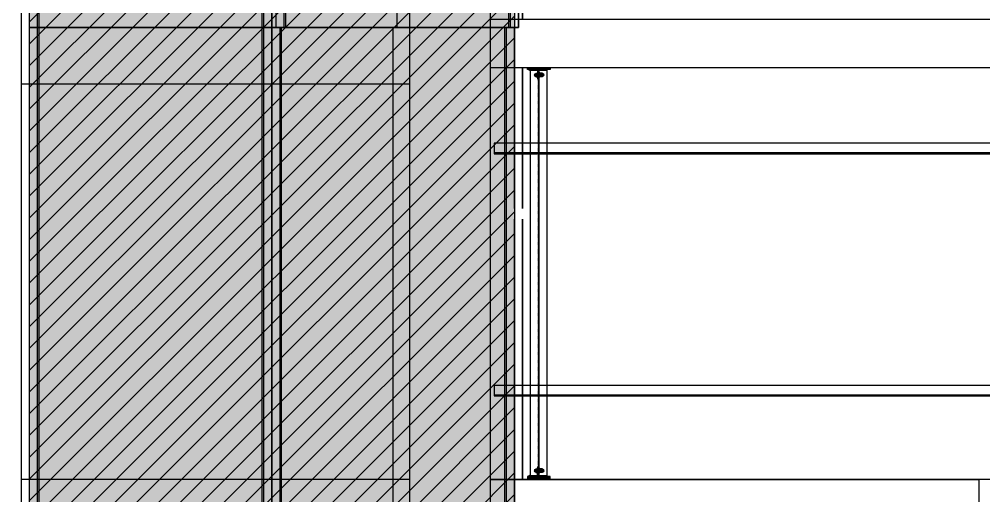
# Model space of a CAD drawing. Header units: millimetres. Extents: x 2519235 to 7246330, y 25937 to 201821.
# Drawn here: x 2631741 to 2637706, y 111390 to 114340 of the extents above; entities that cross this region are included whole.
import ezdxf

# ---------------------------------------------------------------- set-up
doc = ezdxf.new("R2010")
doc.units = ezdxf.units.MM
doc.set_wipeout_variables(frame=1)
for name, pattern in [('ACM_Grid2', [9, 6, -1, 1, -1]), ('HIDDEN', [0.375, 0.25, -0.125]), ('HIDDEN2', [4.7625, 3.175, -1.5875])]:
    doc.linetypes.add(name, pattern=pattern)
for name, color, linetype in [('000 - 0_HIDE_OBJ_FRAMING_DEF_SUB_1', 7, 'Continuous'), ('000 - CONCRETE_COL_HATCH_', 7, 'Continuous'), ('000 - CONCRETE_COL_WIPEOUT_', 7, 'Continuous'), ('000 - CONCRETE_PRECAST_CUT_COLOR_3', 7, 'Continuous'), ('000 - CONCRETE_PRECAST_HATCH_', 7, 'Continuous'), ('_[-125x65x6x8', 7, 'Continuous'), ('_PL-02', 7, 'Continuous'), ('_PLATE-SC', 7, 'Continuous'), ('_SC -100x100x6x8', 7, 'Continuous'), ('_Wall-PRECAST-E1', 7, 'HIDDEN'), ('_งานโครงสร้าง', 7, 'Continuous'), ('A-GLAZ-CURT', 7, 'Continuous'), ('G-ANNO-HATCH-G251', 7, 'Continuous')]:
    doc.layers.add(name, color=color, linetype=linetype)
doc.layers.add('ACM_Line_Grid Line _Existing__Lw2_', color=7, linetype='ACM_Grid2', lineweight=9)

# ---------------------------------------------------------------- blocks, each defined once
blk = doc.blocks.new('DPA_Curved type B - Curved Type B-V85-ENTRANCE 1 - ELEVATION 1')
at = {"layer": '000 - 0_HIDE_OBJ_FRAMING_DEF_SUB_1', "color": 7}
for p, q in [((2989542.7, 114290), (2989592.7, 114290)), ((2989542.7, 111290), (2989542.7, 114290)), ((2989592.7, 114290), (2989602.7, 114290)), ((2989592.7, 111290), (2989592.7, 114290)), ((2989592.7, 111290), (2989592.7, 114290)), ((2989602.7, 114290), (2990292.7, 114290)), ((2989602.7, 111290), (2989602.7, 114290)), ((2990292.7, 114290), (2990982.7, 114290)), ((2990292.7, 111290), (2990292.7, 114290)), ((2991042.7, 114290), (2990892.7, 114290)), ((2990982.7, 114290), (2990992.7, 114290)), ((2990982.7, 111290), (2990982.7, 114290)), ((2990992.7, 114290), (2991042.7, 114290)), ((2990992.7, 111290), (2990992.7, 114290)), ((2990992.7, 111290), (2990992.7, 114290)), ((2991042.7, 114290), (2991042.7, 111290)), ((2991042.7, 113167.4), (2991042.7, 114290)), ((2989542.7, 113940), (2989542.7, 113617.4)), ((2989542.7, 113552.4), (2989542.7, 111587.4)), ((2991042.7, 111290), (2991042.7, 113102.4)), ((2989542.7, 111522.4), (2989542.7, 111290)), ((2989542.7, 111290), (2990392.7, 111290)), ((2989592.7, 111290), (2989542.7, 111290)), ((2989602.7, 111290), (2989592.7, 111290)), ((2990292.7, 111290), (2989602.7, 111290)), ((2990982.7, 111290), (2990292.7, 111290)), ((2990892.7, 111290), (2991042.7, 111290)), ((2990992.7, 111290), (2990982.7, 111290)), ((2991042.7, 111290), (2990992.7, 111290))]:
    blk.add_line(p, q, dxfattribs=at)
blk = doc.blocks.new('DPA_Curved type A_Corner 2 - Curved Type A_corner 2-V86-ENTRANCE 1 - ELEVATION 1')
at = {"layer": '000 - 0_HIDE_OBJ_FRAMING_DEF_SUB_1', "color": 7}
for p, q in [((2988042.7, 114290), (2988092.7, 114290)), ((2988042.7, 111290), (2988042.7, 114290)), ((2988092.7, 114290), (2988102.7, 114290)), ((2988092.7, 111290), (2988092.7, 114290)), ((2988092.7, 111290), (2988092.7, 114290)), ((2988102.7, 114290), (2989482.7, 114290)), ((2988102.7, 111290), (2988102.7, 114290)), ((2989482.7, 114290), (2989492.7, 114290)), ((2989482.7, 111290), (2989482.7, 114290)), ((2989492.7, 114290), (2989542.7, 114290)), ((2989492.7, 111290), (2989492.7, 114290)), ((2989492.7, 111290), (2989492.7, 114290)), ((2989542.7, 114290), (2989542.7, 111290)), ((2988042.7, 113617.4), (2988042.7, 113940)), ((2989542.7, 113617.4), (2989542.7, 113940)), ((2988042.7, 111587.4), (2988042.7, 113552.4)), ((2989542.7, 111587.4), (2989542.7, 113552.4)), ((2988042.7, 111290), (2988042.7, 111522.4)), ((2989542.7, 111290), (2989542.7, 111522.4)), ((2988092.7, 111290), (2988042.7, 111290)), ((2988042.7, 111290), (2989542.7, 111290)), ((2988102.7, 111290), (2988092.7, 111290)), ((2989482.7, 111290), (2988102.7, 111290)), ((2989492.7, 111290), (2989482.7, 111290)), ((2989542.7, 111290), (2989492.7, 111290))]:
    blk.add_line(p, q, dxfattribs=at)
blk = doc.blocks.new('DPA_Curved type B - Curved Type B-31237769-ENTRANCE 1 - ELEVATION 1')
at = {"layer": '000 - 0_HIDE_OBJ_FRAMING_DEF_SUB_1', "color": 7}
for p, q in [((2989542.7, 117040), (2989592.7, 117040)), ((2991042.7, 117040), (2989542.7, 117040)), ((2989542.7, 117040), (2989542.7, 115467.4)), ((2989542.7, 114290), (2989542.7, 117040)), ((2989592.7, 117040), (2989602.7, 117040)), ((2989592.7, 114290), (2989592.7, 117040)), ((2989592.7, 114290), (2989592.7, 117040)), ((2989602.7, 117040), (2990292.7, 117040)), ((2989602.7, 114290), (2989602.7, 117040)), ((2990292.7, 117040), (2990982.7, 117040)), ((2990292.7, 114290), (2990292.7, 117040)), ((2990982.7, 117040), (2990992.7, 117040)), ((2990982.7, 114290), (2990982.7, 117040)), ((2990992.7, 117040), (2991042.7, 117040)), ((2990992.7, 114290), (2990992.7, 117040)), ((2990992.7, 114290), (2990992.7, 117040)), ((2991042.7, 117040), (2991042.7, 114290)), ((2991042.7, 114290), (2991042.7, 117040)), ((2989542.7, 115402.4), (2989542.7, 114690)), ((2989592.7, 114290), (2989542.7, 114290)), ((2989602.7, 114290), (2989592.7, 114290)), ((2990292.7, 114290), (2989602.7, 114290)), ((2990982.7, 114290), (2990292.7, 114290)), ((2990892.7, 114290), (2991042.7, 114290)), ((2990992.7, 114290), (2990982.7, 114290)), ((2991042.7, 114290), (2990992.7, 114290))]:
    blk.add_line(p, q, dxfattribs=at)
blk = doc.blocks.new('DPA_Curved type A_Corner 2 - Curved Type A_corner 2-31216940-ENTRANCE 1 - ELEVATION 1')
at = {"layer": '000 - 0_HIDE_OBJ_FRAMING_DEF_SUB_1', "color": 7}
for p, q in [((2989542.7, 117040), (2988042.7, 117040)), ((2988042.7, 117040), (2988092.7, 117040)), ((2988042.7, 115467.4), (2988042.7, 117040)), ((2988042.7, 114290), (2988042.7, 117040)), ((2988092.7, 117040), (2988102.7, 117040)), ((2988092.7, 114290), (2988092.7, 117040)), ((2988092.7, 114290), (2988092.7, 117040)), ((2988102.7, 117040), (2989482.7, 117040)), ((2988102.7, 114290), (2988102.7, 117040)), ((2989482.7, 117040), (2989492.7, 117040)), ((2989482.7, 114290), (2989482.7, 117040)), ((2989492.7, 117040), (2989542.7, 117040)), ((2989492.7, 114290), (2989492.7, 117040)), ((2989492.7, 114290), (2989492.7, 117040)), ((2989542.7, 117040), (2989542.7, 114290)), ((2989542.7, 115467.4), (2989542.7, 117040)), ((2988042.7, 114690), (2988042.7, 115402.4)), ((2989542.7, 114690), (2989542.7, 115402.4)), ((2988092.7, 114290), (2988042.7, 114290)), ((2988102.7, 114290), (2988092.7, 114290)), ((2989482.7, 114290), (2988102.7, 114290)), ((2989492.7, 114290), (2989482.7, 114290)), ((2989542.7, 114290), (2989492.7, 114290))]:
    blk.add_line(p, q, dxfattribs=at)
blk = doc.blocks.new('DPA_Flat type A - Flat Type A-33903501-ENTRANCE 1 - ELEVATION 1')
at = {"layer": '000 - 0_HIDE_OBJ_FRAMING_DEF_SUB_1', "color": 7}
for p, q in [((2991092.7, 114690), (2991117.7, 114690)), ((2991222.7, 114690), (2991092.7, 114690)), ((2991117.7, 114690), (2991222.7, 114690)), ((2991272.7, 114690), (2991652.3, 114690)), ((2991652.3, 114690), (2991272.7, 114690)), ((2991723.2, 114690), (2991792.7, 114690)), ((2991817.7, 114690), (2991723.2, 114690)), ((2991792.7, 114690), (2991817.7, 114690)), ((2991092.7, 114640), (2991092.7, 114340)), ((2991092.7, 114340), (2991092.7, 114640)), ((2991092.7, 114040), (2991092.7, 113167.4)), ((2991092.7, 113167.4), (2991092.7, 114040)), ((2991092.7, 113102.4), (2991092.7, 113090)), ((2991092.7, 113090), (2991092.7, 113102.4))]:
    blk.add_line(p, q, dxfattribs=at)
blk = doc.blocks.new('DPA_Flat type A - Flat Type A-33903899-ENTRANCE 1 - ELEVATION 1')
at = {"layer": '000 - 0_HIDE_OBJ_FRAMING_DEF_SUB_1', "color": 7}
for p, q in [((2990892.7, 114290), (2990898, 114290)), ((2991092.7, 114040), (2991092.7, 113167.4)), ((2991092.7, 113102.4), (2991092.7, 111490))]:
    blk.add_line(p, q, dxfattribs=at)
blk = doc.blocks.new('DPA_Flat type A - Flat Type A-V56-ENTRANCE 1 - ELEVATION 1')
at = {"layer": '000 - 0_HIDE_OBJ_FRAMING_DEF_SUB_1', "color": 7}
for p, q in [((2990892.7, 114290), (2990898, 114290)), ((2990898, 114290), (2990892.7, 114290)), ((2991092.7, 114040), (2991092.7, 113167.4)), ((2991092.7, 113167.4), (2991092.7, 114040)), ((2991092.7, 113102.4), (2991092.7, 111490)), ((2991092.7, 111490), (2991092.7, 113102.4))]:
    blk.add_line(p, q, dxfattribs=at)
blk = doc.blocks.new('DPA_Flat type A - Flat Type A-V57-ENTRANCE 1 - ELEVATION 1')
at = {"layer": '000 - 0_HIDE_OBJ_FRAMING_DEF_SUB_1', "color": 7}
for p, q in [((2990892.7, 114290), (2990898, 114290)), ((2991092.7, 114040), (2991092.7, 113167.4)), ((2991092.7, 113102.4), (2991092.7, 111490))]:
    blk.add_line(p, q, dxfattribs=at)
blk = doc.blocks.new('DPA_Flat type A - Flat Type A-33903900-ENTRANCE 1 - ELEVATION 1')
at = {"layer": '000 - 0_HIDE_OBJ_FRAMING_DEF_SUB_1', "color": 7}
for p, q in [((2990892.7, 114290), (2990898, 114290)), ((2990898, 114290), (2990892.7, 114290)), ((2991092.7, 114040), (2991092.7, 113167.4)), ((2991092.7, 113167.4), (2991092.7, 114040)), ((2991092.7, 113102.4), (2991092.7, 111490)), ((2991092.7, 111490), (2991092.7, 113102.4))]:
    blk.add_line(p, q, dxfattribs=at)
blk = doc.blocks.new('DPA_Flat type A - Flat Type A-33903415-ENTRANCE 1 - ELEVATION 1')
at = {"layer": '000 - 0_HIDE_OBJ_FRAMING_DEF_SUB_1', "color": 7}
for p, q in [((2991092.7, 113090), (2991092.7, 111490)), ((2991092.7, 111490), (2991092.7, 113090))]:
    blk.add_line(p, q, dxfattribs=at)
blk = doc.blocks.new('W-1-PP17-ENT1_REV02_20260415-155428_PP17_ENT1_EX_ELE1')
at = {"layer": 'A-GLAZ-CURT', "color": 7}
for name, p in [('DPA_Curved type A_Corner 2 - Curved Type A_corner 2-31216940-ENTRANCE 1 - ELEVATION 1', (-3000942.9, 0)), ('DPA_Curved type B - Curved Type B-31237769-ENTRANCE 1 - ELEVATION 1', (-3000917.9, 0)), ('DPA_Flat type A - Flat Type A-33903501-ENTRANCE 1 - ELEVATION 1', (-3000942.9, 0)), ('DPA_Curved type A_Corner 2 - Curved Type A_corner 2-V86-ENTRANCE 1 - ELEVATION 1', (-3000942.9, 0)), ('DPA_Curved type B - Curved Type B-V85-ENTRANCE 1 - ELEVATION 1', (-3000942.9, 0)), ('DPA_Flat type A - Flat Type A-33903899-ENTRANCE 1 - ELEVATION 1', (-3000942.9, 0)), ('DPA_Flat type A - Flat Type A-V56-ENTRANCE 1 - ELEVATION 1', (-3000942.9, 0)), ('DPA_Flat type A - Flat Type A-V57-ENTRANCE 1 - ELEVATION 1', (-3000942.9, 0)), ('DPA_Flat type A - Flat Type A-V56-ENTRANCE 1 - ELEVATION 1', (-3000942.9, 0)), ('DPA_Flat type A - Flat Type A-33903900-ENTRANCE 1 - ELEVATION 1', (-3000942.9, 0)), ('DPA_Flat type A - Flat Type A-33903415-ENTRANCE 1 - ELEVATION 1', (-3000942.9, 0))]:
    blk.add_blockref(name, p, dxfattribs=at)
blk = doc.blocks.new('*U105')
at = {"color": 7, "linetype": 'HIDDEN2', "ltscale": 0.3}
blk.add_line((0, -26.5), (-5984.8, -26.5), dxfattribs=at)
at = {"color": 7}
blk.add_lwpolyline([(0, 32.5), (-5984.8, 32.5), (-5984.8, -32.5), (0, -32.5)], close=True, dxfattribs=at)
blk = doc.blocks.new('_PL-01')
at = {"layer": 'G-ANNO-HATCH-G251'}
h = blk.add_hatch(dxfattribs=at)
h.set_pattern_fill('AR-CONC', scale=0.05)
h.set_pattern_definition([(50, (-178564.836, -85577.109), (9.10923345, -0.79695428), [0.9525, -10.4775]), (355, (-178564.836, -85577.109), (-1.76217107, 9.55284226), [0.762, -8.3820292]), (100.4514447, (-178564.077, -85577.176), (7.34706235, 8.7558876), [0.80950044, -8.90451223]), (46.1842, (-178564.836, -85574.569), (13.55395204, -2.1021164), [1.42875, -15.71625]), (96.6355576, (-178563.706, -85574.744), (11.8702067, 12.3713062), [1.2142512, -13.3567804]), (351.184151, (-178564.836, -85574.57), (11.8702067, 12.3713062), [1.1429984, -12.5729866]), (21, (-178563.566, -85575.204), (7.58071956, -5.1132599), [0.9525, -10.4775]), (326, (-178563.566, -85575.204), (3.0901014, 9.2093983), [0.762, -8.382]), (71.451445, (-178562.934, -85575.63), (10.67082096, 4.09613844), [0.80950044, -8.9044969]), (37.5, (-178564.8358, -85577.1093), (0.15443016, 4.227751944), [0, -8.2804, 0, -8.509, 0, -8.41375]), (7.5, (-178564.836, -85577.1093), (3.34098313, 5.00902874), [0, -4.8514, 0, -8.0899, 0, -3.20675]), (327.5, (-178567.668, -85577.1093), (6.77952976, -0.2864372), [0, -3.175, 0, -9.906, 0, -13.1445]), (317.5, (-178568.938, -85577.1093), (7.40645907, 1.27132455), [0, -4.1275, 0, -6.5786, 0, -9.3345])])
h.paths.add_polyline_path([(70, 0), (-70, 0), (-70, -10), (70, -10)])
h = blk.add_hatch(dxfattribs=at)
h.set_pattern_fill('ANSI32', scale=0.5, angle=90)
h.set_pattern_definition([(135, (-178371.5467, -85577.1093), (-3.36759605, -3.36759605), []), (135, (-178371.5467, -85574.8643), (-3.36759605, -3.36759605), [])])
h.paths.add_polyline_path([(70, -10), (-70, -10), (-70, -20), (70, -20)])
at = {"color": 7}
for points in [[(-70, 0), (70, 0), (70, -10), (-70, -10)], [(-70, -10), (70, -10), (70, -20), (-70, -20)]]:
    blk.add_lwpolyline(points, close=True, dxfattribs=at)
at = {"layer": 'ACM_Line_Grid Line _Existing__Lw2_', "color": 7, "lineweight": 20}
blk.add_line((0, 0), (0, -20), dxfattribs=at)
blk = doc.blocks.new('*U128')
at = {"color": 7}
for p, q in [((-3, 2520), (-63, 2520)), ((-57.9, 2515), (-50, 2515)), ((-50, 5), (-50, 2515)), ((-50, 2515), (50, 2515)), ((-3, 2515), (-3, 2520)), ((50, 2515), (50, 5)), ((-24.8, 2491.6), (-24.8, 2478.4)), ((-24.8, 2491.6), (-23.6, 2490.3)), ((-24.8, 2478.4), (-23.6, 2479.7)), ((-22.4, 2491.6), (-23.6, 2490.3)), ((-23.6, 2490.3), (-23.6, 2479.7)), ((-23.6, 2479.7), (-22.4, 2478.4)), ((-22.4, 2491.6), (-21.2, 2490.3)), ((-22.4, 2491.6), (-22.4, 2478.4)), ((-22.4, 2478.4), (-21.2, 2479.7)), ((-20, 2491.6), (-21.2, 2490.3)), ((-21.2, 2490.3), (-21.2, 2479.7)), ((-21.2, 2479.7), (-20, 2478.4)), ((-20, 2491.6), (-18.8, 2490.3)), ((-20, 2491.6), (-20, 2478.4)), ((-20, 2478.4), (-18.8, 2479.7)), ((-17.6, 2495.8), (-18.8, 2495)), ((-18.8, 2495), (-18.8, 2475)), ((-17.6, 2474.2), (-18.8, 2475)), ((-17.6, 2495.8), (-11, 2495.8)), ((-17.6, 2488.6), (-11, 2488.6)), ((-17.6, 2481.4), (-11, 2481.4)), ((-17.6, 2474.2), (-11, 2474.2)), ((-11, 2495.8), (-9.8, 2495)), ((-11, 2474.2), (-9.8, 2475)), ((-9.8, 2498.5), (-9.8, 2471.5)), ((-9.8, 2498.5), (-8, 2498.5)), ((-9.8, 2471.5), (-8, 2471.5)), ((-8, 2498.5), (-8, 2471.5)), ((4, 2471.5), (4, 2498.5)), ((5.8, 2498.5), (4, 2498.5)), ((5.8, 2471.5), (4, 2471.5)), ((5.8, 2471.5), (5.8, 2498.5)), ((7, 2495.8), (5.8, 2495)), ((7, 2474.2), (5.8, 2475)), ((13.6, 2495.8), (7, 2495.8)), ((13.6, 2488.6), (7, 2488.6)), ((13.6, 2481.4), (7, 2481.4)), ((13.6, 2474.2), (7, 2474.2)), ((13.6, 2495.8), (14.8, 2495)), ((13.6, 2474.2), (14.8, 2475)), ((14.8, 2475), (14.8, 2495)), ((22.6, 2495.8), (16, 2495.8)), ((22.6, 2488.6), (16, 2488.6)), ((22.6, 2481.4), (16, 2481.4)), ((22.6, 2474.2), (16, 2474.2)), ((22.6, 2495.8), (23.8, 2495)), ((22.6, 2474.2), (23.8, 2475)), ((23.8, 2475), (23.8, 2495)), ((25, 2491.6), (23.8, 2490.3)), ((25, 2478.4), (23.8, 2479.7)), ((26.2, 2490.3), (25, 2491.6)), ((25, 2478.4), (25, 2491.6)), ((25, 2478.4), (26.2, 2479.7)), ((27.4, 2491.6), (26.2, 2490.3)), ((26.2, 2479.7), (26.2, 2490.3)), ((27.4, 2478.4), (26.2, 2479.7)), ((28.6, 2490.3), (27.4, 2491.6)), ((27.4, 2478.4), (27.4, 2491.6)), ((27.4, 2478.4), (28.6, 2479.7)), ((29.8, 2491.6), (28.6, 2490.3)), ((28.6, 2490.3), (28.6, 2479.7)), ((29.8, 2478.4), (28.6, 2479.7)), ((29.8, 2478.4), (29.8, 2491.6)), ((-3, 0), (-63, 0)), ((-57.9, 5), (-50, 5)), ((-50, 5), (50, 5)), ((-24.8, 28.4), (-24.8, 41.6)), ((-24.8, 41.6), (-23.6, 40.3)), ((-24.8, 28.4), (-23.6, 29.7)), ((-23.6, 40.3), (-22.4, 41.6)), ((-23.6, 29.7), (-23.6, 40.3)), ((-22.4, 28.4), (-23.6, 29.7)), ((-22.4, 41.6), (-21.2, 40.3)), ((-22.4, 28.4), (-22.4, 41.6)), ((-22.4, 28.4), (-21.2, 29.7)), ((-21.2, 40.3), (-20, 41.6)), ((-21.2, 29.7), (-21.2, 40.3)), ((-20, 28.4), (-21.2, 29.7)), ((-20, 41.6), (-18.8, 40.3)), ((-20, 28.4), (-20, 41.6)), ((-20, 28.4), (-18.8, 29.7)), ((-17.6, 45.8), (-18.8, 45)), ((-18.8, 25), (-18.8, 45)), ((-17.6, 24.2), (-18.8, 25)), ((-17.6, 45.8), (-11, 45.8)), ((-17.6, 38.6), (-11, 38.6)), ((-17.6, 31.4), (-11, 31.4)), ((-17.6, 24.2), (-11, 24.2)), ((-11, 45.8), (-9.8, 45)), ((-11, 24.2), (-9.8, 25)), ((-9.8, 21.5), (-9.8, 48.5)), ((-9.8, 48.5), (-8, 48.5)), ((-9.8, 21.5), (-8, 21.5)), ((-8, 21.5), (-8, 48.5)), ((-3, 5), (-3, 0)), ((4, 48.5), (4, 21.5)), ((5.8, 48.5), (4, 48.5)), ((5.8, 21.5), (4, 21.5)), ((5.8, 48.5), (5.8, 21.5)), ((7, 45.8), (5.8, 45)), ((7, 24.2), (5.8, 25)), ((13.6, 45.8), (7, 45.8)), ((13.6, 38.6), (7, 38.6)), ((13.6, 31.4), (7, 31.4)), ((13.6, 24.2), (7, 24.2)), ((13.6, 45.8), (14.8, 45)), ((13.6, 24.2), (14.8, 25)), ((14.8, 45), (14.8, 25)), ((22.6, 45.8), (16, 45.8)), ((22.6, 38.6), (16, 38.6)), ((22.6, 31.4), (16, 31.4)), ((22.6, 24.2), (16, 24.2)), ((22.6, 45.8), (23.8, 45)), ((22.6, 24.2), (23.8, 25)), ((23.8, 45), (23.8, 25)), ((25, 41.6), (23.8, 40.3)), ((25, 28.4), (23.8, 29.7)), ((25, 41.6), (26.2, 40.3)), ((25, 41.6), (25, 28.4)), ((26.2, 29.7), (25, 28.4)), ((27.4, 41.6), (26.2, 40.3)), ((26.2, 40.3), (26.2, 29.7)), ((27.4, 28.4), (26.2, 29.7)), ((27.4, 41.6), (28.6, 40.3)), ((27.4, 41.6), (27.4, 28.4)), ((28.6, 29.7), (27.4, 28.4)), ((29.8, 41.6), (28.6, 40.3)), ((28.6, 29.7), (28.6, 40.3)), ((29.8, 28.4), (28.6, 29.7)), ((29.8, 41.6), (29.8, 28.4))]:
    blk.add_line(p, q, dxfattribs=at)
at = {"color": 7, "linetype": 'HIDDEN'}
for p, q in [((-8, 2510), (-8, 2465.1)), ((-8, 10), (-8, 54.9))]:
    blk.add_line(p, q, dxfattribs=at)
at = {"color": 7, "linetype": 'HIDDEN', "ltscale": 0.1}
for p, q in [((-3, 2515), (-3, 5)), ((3, 5), (3, 2515))]:
    blk.add_line(p, q, dxfattribs=at)
at = {"color": 7}
for points in [[(-17.6, 2495.8, 0.325), (-17.6, 2488.6, 0.325), (-17.6, 2481.4, 0.325), (-17.6, 2474.2, 0.325)], [(-11, 2495.8, -0.325), (-11, 2488.6, -0.325), (-11, 2481.4, -0.325), (-11, 2474.2, -0.325)], [(7, 2474.2, -0.325), (7, 2481.4, -0.325), (7, 2488.6, -0.325), (7, 2495.8, -0.325)], [(13.6, 2474.2, 0.325), (13.6, 2481.4, 0.325), (13.6, 2488.6, 0.325), (13.6, 2495.8, 0.325)], [(22.6, 2474.2, 0.325), (22.6, 2481.4, 0.325), (22.6, 2488.6, 0.325), (22.6, 2495.8, 0.325)], [(-17.6, 24.2, -0.325), (-17.6, 31.4, -0.325), (-17.6, 38.6, -0.325), (-17.6, 45.8, -0.325)], [(-11, 24.2, 0.325), (-11, 31.4, 0.325), (-11, 38.6, 0.325), (-11, 45.8, 0.325)], [(7, 45.8, 0.325), (7, 38.6, 0.325), (7, 31.4, 0.325), (7, 24.2, 0.325)], [(13.6, 45.8, -0.325), (13.6, 38.6, -0.325), (13.6, 31.4, -0.325), (13.6, 24.2, -0.325)], [(22.6, 45.8, -0.325), (22.6, 38.6, -0.325), (22.6, 31.4, -0.325), (22.6, 24.2, -0.325)]]:
    blk.add_lwpolyline(points, format="xyb", dxfattribs=at)
for points in [[(16, 2495.8, 0.325), (16, 2488.6, 0.325), (16, 2481.4, 0.325), (16, 2474.2), (14.8, 2475), (14.8, 2495)], [(16, 24.2, -0.325), (16, 31.4, -0.325), (16, 38.6, -0.325), (16, 45.8), (14.8, 45), (14.8, 25)]]:
    blk.add_lwpolyline(points, format="xyb", close=True, dxfattribs=at)
for centre, radius, start, end in [((-57.2, 2520.9), 5.91, 188.47924, 263.15021), ((-18.3, 2485), 9.29, 134.32225, 225.67775), ((71.5, 2480.9), 47.7, 178.49035, 181.50965), ((23.3, 2485), 9.29, 314.32225, 45.67775), ((-57.2, -0.9), 5.91, 96.84979, 171.52076), ((-18.3, 35), 9.29, 134.32225, 225.67775), ((71.5, 39.1), 47.7, 178.49035, 181.50965), ((23.3, 35), 9.29, 314.32225, 45.67775)]:
    blk.add_arc(centre, radius, start, end, dxfattribs=at)
at = {"color": 7, "linetype": 'HIDDEN'}
for centre, radius, start, end in [((-13, 2510), 5, 0, 90), ((-2.1, 2465.8), 5.91, 186.84979, 261.52076), ((-2.1, 54.2), 5.91, 98.47924, 173.15021), ((-13, 10), 5, 270, 0)]:
    blk.add_arc(centre, radius, start, end, dxfattribs=at)
at = {"layer": 'Defpoints', "color": 7}
blk.add_line((0, 2520), (0, 0), dxfattribs=at)
blk = doc.blocks.new('_PL-02')
at = {"layer": 'G-ANNO-HATCH-G251'}
h = blk.add_hatch(dxfattribs=at)
h.set_pattern_fill('ANSI32', scale=0.5, angle=90)
h.set_pattern_definition([(135, (-178371.5467, -85567.1093), (-3.36759605, -3.36759605), []), (135, (-178371.5467, -85564.8643), (-3.36759605, -3.36759605), [])])
h.paths.add_polyline_path([(70, 0), (-70, 0), (-70, -10), (70, -10)])
at = {"color": 7}
blk.add_lwpolyline([(-70, 0), (70, 0), (70, -10), (-70, -10)], close=True, dxfattribs=at)
at = {"layer": 'ACM_Line_Grid Line _Existing__Lw2_', "color": 7, "lineweight": 20}
blk.add_line((0, 0), (0, -10), dxfattribs=at)
blk = doc.blocks.new('W-1-PP17-ENT1_REV02_20260415-160712_PP17_ENT1_SE_ELE1')
at = {"layer": '_Wall-PRECAST-E1', "color": 7}
for points in [[(-12900, 117040), (-11400, 117040), (-11400, 114290), (-12900, 114290)], [(-11400, 117040), (-9900, 117040), (-9900, 114290), (-11400, 114290)], [(-12900, 114290), (-11400, 114290), (-11400, 111290), (-12900, 111290)], [(-11400, 114290), (-9900, 114290), (-9900, 111290), (-11400, 111290)]]:
    blk.add_lwpolyline(points, close=True, dxfattribs=at)
at = {"layer": '_งานโครงสร้าง', "color": 7}
for p, q in [((-10550, 116340), (-10550, 100790)), ((-10050, 116340), (-10050, 100790)), ((-12950.7, 113940), (-10550.2, 113940)), ((-10550.2, 111490), (-12950.7, 111490)), ((-4015.2, 111490), (-10050, 111490))]:
    blk.add_line(p, q, dxfattribs=at)
at = {"layer": '_งานโครงสร้าง', "color": 7, "extrusion": (-1.22465e-16, 1, 0)}
for p, q in [((-10050.2, 114340), (4975, 114340)), ((-4015.2, 114040), (-10050.2, 114040)), ((-10050.2, 111490), (-7025.2, 111490)), ((-7025.2, 100790), (-7025.2, 111490))]:
    blk.add_line(p, q, dxfattribs=at)
at = {"layer": '_งานโครงสร้าง', "color": 7}
blk.add_lwpolyline([(-13350.7, 114690), (-12950.7, 114690), (-12950.7, 107490), (-13350.7, 107490)], close=True, dxfattribs=at)
at = {"layer": '_[-125x65x6x8', "color": 7}
for p in [(-4040.2, 113540), (-4040.2, 112040)]:
    blk.add_blockref('*U105', p, dxfattribs=at)
at = {"layer": '_PL-02', "color": 7}
blk.add_blockref('_PL-02', (-9750, 114040), dxfattribs=at)
at = {"layer": '_PLATE-SC', "color": 7, "xscale": -1, "rotation": 180}
blk.add_blockref('_PL-01', (-9750, 111490), dxfattribs=at)
at = {"layer": '_SC -100x100x6x8', "color": 7}
blk.add_blockref('*U128', (-9750, 111510), dxfattribs=at)
blk = doc.blocks.new('*U1680')
at = {"layer": '000 - CONCRETE_COL_HATCH_'}
h = blk.add_hatch(dxfattribs=at)
h.set_pattern_fill('AR-CONC', scale=0.04)
h.set_pattern_definition([(50, (376950, -814206.8257), (7.28738676, -0.63756342), [0.762, -8.382]), (355, (376950, -814206.826), (-1.40973686, 7.64227381), [0.6096, -6.705623367]), (100.4514447, (376950.607, -814206.879), (5.877649884, 7.004710076), [0.64760035, -7.123609784]), (46.1842, (376950, -814204.794), (10.84316164, -1.68169312), [1.143, -12.573]), (96.6355576, (376950.904, -814204.934), (9.49616536, 9.89704498), [0.97140093, -10.68542433]), (351.1841512, (376950, -814204.794), (9.49616536, 9.89704498), [0.91439868, -10.05838928]), (21, (376951.016, -814205.3017), (6.06457565, -4.090607927), [0.762, -8.382]), (326, (376951.016, -814205.302), (2.472081134, 7.367518645), [0.6096, -6.7056]), (71.451445, (376951.5214, -814205.6426), (8.53665677, 3.276910755), [0.64760035, -7.123597504]), (37.5, (376950, -814206.8257), (0.12354413, 3.382201555), [0, -6.62432, 0, -6.8072, 0, -6.731]), (7.5, (376950, -814206.8257), (2.6727865, 4.007222993), [0, -3.88112, 0, -6.47192, 0, -2.5654]), (327.5, (376947.7343, -814206.8257), (5.423623807, -0.22914976), [0, -2.54, 0, -7.9248, 0, -10.5156]), (317.5, (376946.7183, -814206.8257), (5.925167255, 1.017059641), [0, -3.302, 0, -5.26288, 0, -7.4676])])
h.paths.add_polyline_path([(0, 0), (0, 3000), (5325, 3000), (5325, 14750), (8325, 14750), (8325, 0)])
blk = doc.blocks.new('A$Cad1447f0')
at = {"color": 7}
blk.add_blockref('*U1680', (-6825, -12000), dxfattribs=at)
at = {"layer": '000 - CONCRETE_PRECAST_HATCH_'}
h = blk.add_hatch(dxfattribs=at)
h.set_pattern_fill('ANSI31', scale=30)
h.paths.add_polyline_path([(-6825, -12000), (-6825, -9000), (-1500, -9000), (-1500, 2750), (1500, 2750), (1500, -12000)])
at = {"color": 7}
blk.add_lwpolyline([(-6825, -12000), (-6825, -9000), (-1500, -9000), (-1500, 2750), (1500, 2750), (1500, -12000)], close=True, dxfattribs=at)
at = {"layer": '000 - CONCRETE_PRECAST_CUT_COLOR_3', "color": 7}
for points in [[(-1500, 2750), (0, 2750), (0, 0), (-1500, 0)], [(0, 2750), (1500, 2750), (1500, 0), (0, 0)], [(-1500, 0), (0, 0), (0, -3000), (-1500, -3000)], [(0, 0), (1500, 0), (1500, -3000), (0, -3000)]]:
    blk.add_lwpolyline(points, close=True, dxfattribs=at)

msp = doc.modelspace()

# ---------------------------------------------------------------- block references
at = {"color": 7}
msp.add_blockref('W-1-PP17-ENT1_REV02_20260415-155428_PP17_ENT1_EX_ELE1', (2644703.703, 0), dxfattribs=at)

# ---------------------------------------------------------------- next in the draw order: block references
msp.add_blockref('W-1-PP17-ENT1_REV02_20260415-160712_PP17_ENT1_SE_ELE1', (2644703.703, 0), dxfattribs=at)

# ---------------------------------------------------------------- next in the draw order: block references
msp.add_blockref('A$Cad1447f0', (2633303.686, 114290), dxfattribs=at)

doc.saveas('drawing.dxf')
